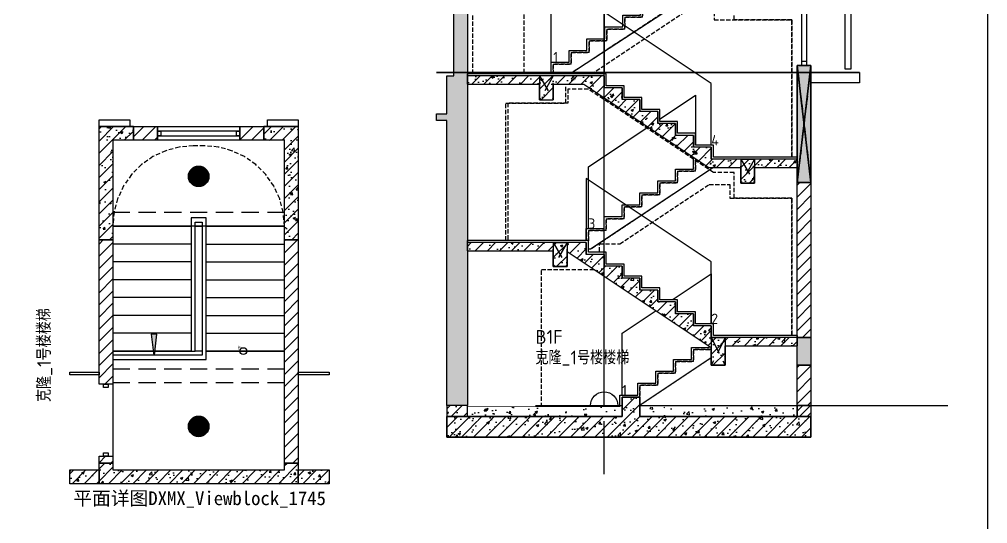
# Model space of a CAD drawing. Header units: millimetres. Extents: x -714894 to -19295, y 3400 to 234118.
# Drawn here: x -435740 to -421647, y 134374 to 141716 of the extents above; entities that cross this region are included whole.
import ezdxf

# ---------------------------------------------------------------- set-up
doc = ezdxf.new("R2010")
doc.units = ezdxf.units.MM
doc.header["$LTSCALE"] = 500
for name, pattern in [('DASH', [0.35, 0.25, -0.1]), ('DASHED', [0.75, 0.5, -0.25]), ('HIDDEN', [0.375, 0.25, -0.125])]:
    doc.linetypes.add(name, pattern=pattern)
doc.layers.get('DEFPOINTS').update_dxf_attribs({"color": 9})
for name, color, linetype in [('A_WALL_HACH', 251, 'Continuous'), ('AD-LEVL-HIGH', 61, 'Continuous'), ('AD-SIGN', 195, 'Continuous'), ('AE-ABOV', 154, 'HIDDEN'), ('AE-ELEV-4', 251, 'Continuous'), ('AE-ELEV-4-RAIL', 251, 'Continuous'), ('AE-FLOR', 151, 'Continuous'), ('AE-FNSH', 11, 'Continuous'), ('AE-HDWR', 8, 'Continuous'), ('AE-STAR', 51, 'Continuous'), ('AE-STRU-HACH', 40, 'Continuous'), ('AE-WALL', 255, 'Continuous'), ('AE-WALL-HACH', 15, 'Continuous'), ('AE-WIND', 11, 'Continuous'), ('AS-砼轮廓线', 255, 'Continuous'), ('C-SHET-SHET', 144, 'Continuous'), ('C-XREF-INT', 7, 'Continuous'), ('E-LITE-LITE', 3, 'Continuous'), ('S-DETL', 7, 'Continuous'), ('S_BEAM', 4, 'DASHED'), ('S_STAR', 243, 'Continuous'), ('S_WALL', 2, 'Continuous')]:
    doc.layers.add(name, color=color, linetype=linetype)
doc.layers.add('DEFPOINTS-1', color=251, linetype='Continuous', plot=False)
doc.layers.add('DEFPOINTS-2', color=7, linetype='DASH', plot=False)
doc.styles.add('TH-STYLE3', font='tssdeng.shx', dxfattribs={"width": 0.65, "bigfont": 'tssdchn.shx'})
doc.styles.add('黑体', font='')
doc.styles.get('黑体').set_extended_font_data('SimHei')
pattern_1 = [(45, (0, 0), (-88.38835, 88.38835), []), (50, (0, 0), (358.63, -31.376), [37.5, -412.5]), (355, (0, 0), (-69.3757, 376.096), [30, -330]), (100.4514, (29.9, -2.6), (289.2547, 344.72), [31.87, -350.571]), (46.1842, (0, 100), (533.6205, -82.7595), [56.25, -618.75]), (96.6356, (44.47, 93.1), (467.331, 487.059), [47.805, -525.856]), (351.1842, (0, 100), (467.331, 487.059), [45, -495]), (21, (50, 75), (298.4535, -201.3094), [37.5, -412.5]), (326, (50, 75), (121.6577, 362.575), [30, -330]), (71.4514, (74.87, 58.22), (420.1113, 161.2652), [31.87, -350.571]), (37.5, (0, 0), (6.0799, 166.4469), [0, -326, 0, -335, 0, -331.25]), (7.5, (0, 0), (131.5348, 197.2059), [0, -191, 0, -318.5, 0, -126.25]), (327.5, (-111.5, 0), (266.9112, -11.27744), [0, -125, 0, -390, 0, -517.5]), (317.5, (-161.5, 0), (291.593, 50.0525), [0, -162.5, 0, -259, 0, -367.5])]
pattern_2 = [(50, (-61176.72, -203285.1), (358.6301, -31.37607), [37.5, -412.5]), (355, (-61176.7, -203285.1), (-69.37567, 376.09607), [30, -330]), (100.4514, (-61146.83, -203287.7), (289.2547, 344.71977), [31.8701, -350.57106]), (46.1842, (-61176.7, -203185.1), (533.6205, -82.7595), [56.25, -618.75]), (96.6356, (-61132.25, -203192), (467.3314, 487.0589), [47.8051, -525.8565]), (351.1842, (-61176.7, -203185.1), (467.331, 487.0593), [45, -495]), (21, (-61126.72, -203210.1), (298.45353, -201.30945), [37.5, -412.5]), (326, (-61126.7, -203210.1), (121.65767, 362.575), [30, -330]), (71.4514, (-61101.84, -203226.87), (420.1113, 161.26525), [31.8701, -350.57106]), (37.5, (-61176.72, -203285.09), (6.07993, 166.44693), [0, -326, 0, -335, 0, -331.25]), (7.5, (-61176.72, -203285.1), (131.53477, 197.20586), [0, -191, 0, -318.5, 0, -126.25]), (327.5, (-61288.22, -203285.09), (266.91122, -11.27744), [0, -125, 0, -390, 0, -517.5]), (317.5, (-61338.22, -203285.1), (291.59308, 50.0525), [0, -162.5, 0, -259, 0, -367.5])]
pattern_3 = [(45.0573, (-0.09, 89.76), (-88.4767, 88.29995), [])]
pattern_4 = [(45.0573, (0, 0), (-88.4767, 88.2999), []), (50.0573, (0, 0), (358.6613, -31.0174), [37.5, -412.5]), (355.0573, (0, 0), (-69.752, 376.0265), [30, -330]), (100.5087, (29.9, -2.6), (288.91, 345.009), [31.87, -350.571]), (46.2415, (-0.1, 100), (533.703, -82.226), [56.25, -618.75]), (96.693, (44.4, 93.15), (466.844, 487.526), [47.805, -525.856]), (351.2415, (-0.1, 100), (466.844, 487.526), [45, -495]), (21.0573, (49.92, 75.05), (298.6547, -201.011), [37.5, -412.5]), (326.0573, (49.92, 75.05), (121.295, 362.6965), [30, -330]), (71.5087, (74.8, 58.3), (419.95, 161.685), [31.87, -350.571]), (37.5573, (0, 0), (5.9135, 166.4529), [0, -326, 0, -335, 0, -331.25]), (7.5573, (0, 0), (131.3375, 197.3373), [0, -191, 0, -318.5, 0, -126.25]), (327.5573, (-111.5, -0.11), (266.9224, -11.0105), [0, -125, 0, -390, 0, -517.5]), (317.5573, (-161.5, -0.16), (291.543, 50.344), [0, -162.5, 0, -259, 0, -367.5])]

# ---------------------------------------------------------------- blocks, each defined once
blk = doc.blocks.new('克隆_1号楼楼梯_200810200708654438')
at = {"layer": 'AD-SIGN'}
blk.add_hatch(color=195, dxfattribs=at).paths.add_polyline_path([(-14, -640), (-14, -560), (-364, -600)], flags=0)
at = {"layer": 'AD-SIGN', "color": 195, "linetype": 'Continuous', "ltscale": 0.5}
blk.add_lwpolyline([(-260, -1900, 0, 0, 0), (2140, -1900, 0, 0, 0), (2140, -600, 0, 0, 0), (-14, -600, 80, 0, 0), (-364, -600, 0, 0, 0)], format="xyseb", dxfattribs=at)
at = {"layer": 'AD-SIGN', "color": 195}
blk.add_lwpolyline([(-14, -640), (-14, -560), (-364, -600), (-14, -640)], close=True, dxfattribs=at)
at = {"layer": 'AE-ELEV-4', "color": 251, "linetype": 'HIDDEN', "ltscale": 0.5}
for points in [[(2730, -1170), (2712, -967), (2659, -770), (2573, -585), (2456, -418), (2312, -274), (2145, -157), (1960, -71), (1763, -18), (1560, 0)], [(2730, -1330), (2730, -1170)], [(1560, -2500), (1763, -2482), (1960, -2429), (2145, -2343), (2312, -2226), (2456, -2082), (2573, -1915), (2659, -1730), (2712, -1533), (2730, -1330)]]:
    blk.add_lwpolyline(points, dxfattribs=at)
at = {"layer": 'AE-STAR', "color": 51, "linetype": 'Continuous', "ltscale": 0.5}
for points in [[(-260, 0), (-260, -1200), (1560, -1200), (1560, 0), (-260, 0)], [(-260, -1200), (-260, 0)], [(0, -1200), (0, 0)], [(260, -1200), (260, 0)], [(520, -1200), (520, 0)], [(780, -1200), (780, 0)], [(1040, -1200), (1040, 0)], [(1300, -1200), (1300, 0)], [(1560, -1200), (1560, 0)], [(-260, -1300), (-260, -1200)], [(1560, -1300), (1560, -1200)], [(1560, -2500), (1560, -1300), (-260, -1300), (-260, -2500), (1560, -2500)], [(-260, -1300), (-260, -2500)], [(0, -1300), (0, -2500)], [(260, -1300), (260, -2500)], [(520, -1300), (520, -2500)], [(780, -1300), (780, -2500)], [(1040, -1300), (1040, -2500)], [(1300, -1300), (1300, -2500)]]:
    blk.add_lwpolyline(points, dxfattribs=at)
at = {"layer": 'DEFPOINTS-1', "color": 151, "linetype": 'Continuous', "ltscale": 0.5}
for points in [[(-260, -1300), (-260, -1200)], [(1560, -1300), (1560, -1200)]]:
    blk.add_lwpolyline(points, dxfattribs=at)
at = {"layer": 'DEFPOINTS-1'}
blk.add_circle((-260, -1900), 50, dxfattribs=at)
at = {"layer": 'DEFPOINTS-2', "color": 151, "linetype": 'Continuous', "ltscale": 0.5}
for points in [[(-260, -2500), (-260, 0), (-1990, 0), (-1990, -2500), (-260, -2500)], [(2810, -2500), (2810, 0), (1560, 0), (1560, -2500), (2810, -2500)]]:
    blk.add_lwpolyline(points, dxfattribs=at)
at = {"layer": 'S_BEAM', "color": 4, "linetype": 'DASHED'}
for points in [[(-720, -2500), (-720, 0)], [(-520, -2500), (-520, 0)], [(1760, -2500), (1760, 0)]]:
    blk.add_lwpolyline(points, dxfattribs=at)
at = {"layer": 'S_STAR', "color": 243, "linetype": 'Continuous', "ltscale": 0.5}
for points in [[(-260, -1200), (-260, 0)], [(1560, 0), (-260, 0)], [(-260, 0), (-260, -1200)], [(0, -1200), (0, 0)], [(260, -1200), (260, 0)], [(520, -1200), (520, 0)], [(780, -1200), (780, 0)], [(1040, -1200), (1040, 0)], [(1300, -1200), (1300, 0)], [(1560, -1200), (1560, 0)], [(1560, -1200), (1560, 0)], [(-260, -1300), (-260, -1200)], [(-260, -1200), (1560, -1200)], [(1560, -1300), (1560, -1200)], [(-260, -1300), (-260, -2500)], [(-260, -1300), (-260, -2500)], [(1560, -1300), (-260, -1300)], [(0, -1300), (0, -2500)], [(260, -1300), (260, -2500)], [(520, -1300), (520, -2500)], [(780, -1300), (780, -2500)], [(1040, -1300), (1040, -2500)], [(1300, -1300), (1300, -2500)], [(1560, -2500), (1560, -1300)], [(-260, -2500), (1560, -2500)]]:
    blk.add_lwpolyline(points, dxfattribs=at)
at = {"layer": 'DEFPOINTS-1', "transparency": 33554531, "style": 'TH-STYLE3'}
for s, height, p in [('克隆_1号楼楼梯', 200, (-1000, 900)), ('下', 50, (-240, -1880))]:
    blk.add_text(s, height=height, dxfattribs=at).set_placement(p)
blk.add_wipeout([(1560, -1140), (-260, -1140), (-260, -1200), (1560, -1200)]).dxf.layer = 'AE-HDWR'
blk.add_wipeout([(1620, -1300), (1560, -1300), (1560, -1360), (1680, -1360), (1680, -1140), (1560, -1140), (1560, -1200), (1620, -1200)]).dxf.layer = 'AE-HDWR'
at = {"layer": 'AE-HDWR', "color": 8, "linetype": 'Continuous', "ltscale": 0.5}
for points in [[(1680, -1140), (1560, -1140)], [(1560, -1200), (1620, -1200)], [(1680, -1360), (1680, -1140)]]:
    blk.add_lwpolyline(points, dxfattribs=at)
blk.add_wipeout([(1560, -1300), (-260, -1300), (-260, -1360), (1560, -1360)]).dxf.layer = 'AE-HDWR'
for points in [[(1620, -1200), (1620, -1300)], [(1620, -1300), (1560, -1300)], [(1560, -1360), (1680, -1360)]]:
    blk.add_lwpolyline(points, dxfattribs=at)
at = {"layer": 'S_BEAM', "color": 4, "linetype": 'DASHED'}
blk.add_lwpolyline([(1560, -2500), (1560, 0)], dxfattribs=at)
blk.add_wipeout([(-260, -1360), (-260, -1300), (-320, -1300), (-320, 0), (-380, 0), (-380, -1360)]).dxf.layer = 'AE-HDWR'
at = {"layer": 'AE-HDWR', "color": 8, "linetype": 'Continuous', "ltscale": 0.5}
for points in [[(-320, 0), (-380, 0)], [(-380, 0), (-380, -1360)], [(-320, -1300), (-320, 0)], [(1560, -1140), (-260, -1140)], [(-260, -1140), (-260, -1200)], [(-260, -1200), (1560, -1200)], [(-380, -1360), (-260, -1360)], [(-260, -1300), (-320, -1300)], [(1560, -1300), (-260, -1300)], [(-260, -1360), (1560, -1360)]]:
    blk.add_lwpolyline(points, dxfattribs=at)
blk = doc.blocks.new('DXMX_Viewblock_1745200810202327829580')
at = {"layer": 'AE-FNSH', "linetype": 'Continuous'}
for points in [[(18500, 13800), (18500, 13700), (18050, 13700), (18050, 13800)], [(20950, 13800), (20950, 13700), (20500, 13700), (20500, 13800)]]:
    blk.add_lwpolyline(points, close=True, dxfattribs=at)
at = {"layer": 'AE-HDWR', "linetype": 'Continuous'}
blk.add_lwpolyline([(20950, 10125), (21401, 10125), (21401, 10085), (20950, 10085)], close=True, dxfattribs=at)
at = {"layer": 'AE-WALL', "linetype": 'Continuous'}
blk.add_lwpolyline([(21401, 8700), (21401, 8500), (20950, 8500), (20950, 8700)], close=True, dxfattribs=at)
at = {"layer": 'AE-WIND', "linetype": 'Continuous'}
blk.add_lwpolyline([(20100, 13700), (20100, 13633), (18900, 13633), (18900, 13700)], close=True, dxfattribs=at)
at = {"layer": 'DEFPOINTS-2', "linetype": 'Continuous'}
for points in [[(18500, 13800), (18500, 13700), (18050, 13700), (18050, 13800)], [(20100, 13700), (20100, 13633), (18900, 13633), (18900, 13700)], [(20950, 13800), (20950, 13700), (20500, 13700), (20500, 13800)], [(20950, 10125), (21401, 10125), (21401, 10085), (20950, 10085)]]:
    blk.add_lwpolyline(points, close=True, dxfattribs=at)
at = {"layer": 'S-DETL', "linetype": 'Continuous'}
blk.add_lwpolyline([(21401, 8700), (21401, 8500), (20950, 8500), (20950, 8700)], close=True, dxfattribs=at)
at = {"layer": 'C-XREF-INT', "rotation": 90}
blk.add_blockref('克隆_1号楼楼梯_200810200708654438', (18250, 10690), dxfattribs=at)
at = {"layer": 'DEFPOINTS', "insert": (19514, 8150), "char_height": 200, "attachment_point": 8, "style": '黑体'}
blk.add_mtext('平面详图DXMX_Viewblock_1745', dxfattribs=at)
at = {"layer": 'AE-STRU-HACH'}
h = blk.add_hatch(dxfattribs=at)
h.set_pattern_fill('钢筋混凝土', color=40, scale=50, style=0)
h.set_pattern_definition(pattern_1)
h.paths.add_polyline_path([(18550, 13700), (18550, 13500), (18250, 13500), (18250, 12050), (18050, 12050), (18050, 13700)], flags=0)
h.paths.add_polyline_path([(20450, 13500), (20450, 13700), (20950, 13700), (20950, 12050), (20750, 12050), (20750, 13500)], flags=0)
h.paths.add_polyline_path([(18250, 8800), (18250, 8700), (20750, 8700), (20750, 8800), (20950, 8800), (20950, 8500), (18050, 8500), (18050, 8800)], flags=0)
h = blk.add_hatch(dxfattribs=at)
h.set_pattern_fill('钢筋混凝土', color=40, scale=50, style=0)
h.set_pattern_definition(pattern_1)
h.paths.add_polyline_path([(21401, 8700), (21401, 8500), (20950, 8500), (20950, 8700)], flags=0)
h.paths.add_polyline_path([(17626, 8700), (18050, 8700), (18050, 8500), (17626, 8500)], flags=0)
at = {"layer": 'AE-WALL-HACH'}
h = blk.add_hatch(dxfattribs=at)
h.set_pattern_fill('普通砖', color=15, scale=50, style=0)
h.set_pattern_definition([(45, (0, 89.76), (-88.3884, 88.3884), [])])
h.paths.add_polyline_path([(20750, 13700), (20950, 13700), (20950, 13700), (20750, 13700), (20750, 13700), (20450, 13700), (20450, 13500), (20100, 13500), (20100, 13700)], flags=0)
h.paths.add_polyline_path([(18050, 13700), (18050, 13700), (18900, 13700), (18900, 13500), (18550, 13500), (18550, 13700)], flags=0)
h.paths.add_polyline_path([(20950, 12050), (20950, 8800), (20750, 8800), (20750, 12050)], flags=0)
h.paths.add_polyline_path([(18250, 12050), (18250, 9950), (18050, 9950), (18050, 12050)], flags=0)
h.paths.add_polyline_path([(18250, 8900), (18250, 8800), (18050, 8800), (18050, 8900)], flags=0)
at = {"layer": 'AE-HDWR', "linetype": 'Continuous'}
blk.add_lwpolyline([(18050, 10125), (18050, 10085), (17626, 10085), (17626, 10125)], close=True, dxfattribs=at)
at = {"layer": 'AE-WALL', "linetype": 'Continuous'}
for points in [[(18050, 13700), (18050, 13700), (18900, 13700), (18900, 13500), (18550, 13500), (18550, 13700)], [(18550, 13700), (18550, 13500), (18250, 13500), (18250, 12050), (18050, 12050), (18050, 13700)], [(20750, 13700), (20950, 13700), (20950, 13700), (20750, 13700), (20750, 13700), (20450, 13700), (20450, 13500), (20100, 13500), (20100, 13700)], [(20450, 13500), (20450, 13700), (20950, 13700), (20950, 12050), (20750, 12050), (20750, 13500)], [(18250, 12050), (18250, 9950), (18050, 9950), (18050, 12050)], [(20950, 12050), (20950, 8800), (20750, 8800), (20750, 12050)], [(18250, 8900), (18250, 8800), (18050, 8800), (18050, 8900)], [(18250, 8800), (18250, 8700), (20750, 8700), (20750, 8800), (20950, 8800), (20950, 8500), (18050, 8500), (18050, 8800)], [(17626, 8700), (18050, 8700), (18050, 8500), (17626, 8500)]]:
    blk.add_lwpolyline(points, close=True, dxfattribs=at)
at = {"layer": 'AE-WIND', "linetype": 'Continuous'}
for points in [[(18950, 13633), (18950, 13567), (18900, 13567), (18900, 13633)], [(20100, 13567), (20100, 13500), (18900, 13500), (18900, 13567)], [(20100, 13633), (20100, 13567), (20050, 13567), (20050, 13633)]]:
    blk.add_lwpolyline(points, close=True, dxfattribs=at)
at = {"layer": 'DEFPOINTS-1', "linetype": 'Continuous'}
for points in [[(18183, 9950), (18183, 9900), (18117, 9900), (18117, 9950)], [(18183, 8950), (18183, 8900), (18117, 8900), (18117, 8950)]]:
    blk.add_lwpolyline(points, close=True, dxfattribs=at)
at = {"layer": 'DEFPOINTS-2', "linetype": 'Continuous'}
for points in [[(18950, 13633), (18950, 13567), (18900, 13567), (18900, 13633)], [(20100, 13567), (20100, 13500), (18900, 13500), (18900, 13567)], [(20100, 13633), (20100, 13567), (20050, 13567), (20050, 13633)], [(18050, 10125), (18050, 10085), (17626, 10085), (17626, 10125)], [(18183, 9950), (18183, 9900), (18117, 9900), (18117, 9950)], [(18183, 8950), (18183, 8900), (18117, 8900), (18117, 8950)]]:
    blk.add_lwpolyline(points, close=True, dxfattribs=at)
at = {"layer": 'S-DETL', "linetype": 'Continuous'}
blk.add_lwpolyline([(17626, 8700), (18050, 8700), (18050, 8500), (17626, 8500)], close=True, dxfattribs=at)
at = {"layer": 'S_WALL', "linetype": 'Continuous'}
for points in [[(18550, 13700), (18550, 13500), (18250, 13500), (18250, 12050), (18050, 12050), (18050, 13700)], [(20450, 13500), (20450, 13700), (20950, 13700), (20950, 12050), (20750, 12050), (20750, 13500)], [(18250, 8800), (18250, 8700), (20750, 8700), (20750, 8800), (20950, 8800), (20950, 8500), (18050, 8500), (18050, 8800)]]:
    blk.add_lwpolyline(points, close=True, dxfattribs=at)
blk = doc.blocks.new('1F_200805183931068780')
at = {"layer": 'AE-ABOV', "color": 11, "linetype": 'DASH', "ltscale": 0.5}
blk.add_lwpolyline([(2730, 3535), (1890, 3535), (1890, 3906), (1590, 3906), (-230, 5100), (-530, 5100), (-530, 4900), (-1430, 4900)], dxfattribs=at)
at = {"layer": 'AE-ABOV', "linetype": 'DASH', "ltscale": 0.5}
blk.add_lwpolyline([(-1910, 2000), (-1070, 2000), (-1070, 2371), (-770, 2371), (1310, 3735), (1610, 3735), (1610, 3535), (2510, 3535)], dxfattribs=at)
at = {"layer": 'AE-ELEV-4-RAIL', "linetype": 'Continuous', "ltscale": 0.5}
for points in [[(1560, 1706), (1560, 2606), (-260, 3800), (-260, 2900)], [(-771, 171), (-771, 1050), (1340, 2435), (1340, 1535)], [(0, 0), (0, 1050), (-771, 1050)]]:
    blk.add_lwpolyline(points, dxfattribs=at)
at = {"layer": 'AE-FLOR', "color": 154, "linetype": 'Continuous', "ltscale": 0.5}
for points in [[(-1990, -30), (-1990, 0), (-770, 0), (-770, 171), (-510, 171), (-510, 341), (-250, 341), (-250, 512), (10, 512), (10, 682), (270, 682), (270, 853), (530, 853), (530, 1024), (790, 1024), (790, 1194), (1050, 1194), (1050, 1365), (1310, 1365), (1310, 1535), (2810, 1535), (2810, 1505)], [(2810, 1505), (2810, 1385), (2190, 1385), (2190, 1105), (1990, 1105), (1990, 1395), (1633, 1395), (-707, -140), (-740, -140), (-740, -380), (-940, -380), (-940, -150), (-1990, -150), (-1990, -30)]]:
    blk.add_lwpolyline(points, dxfattribs=at)
at = {"layer": 'AE-FLOR', "linetype": 'DASH', "ltscale": 0.5}
blk.add_lwpolyline([(-1990, -30), (-1990, 0), (-770, 0), (-770, 171), (-510, 171), (-510, 341), (-250, 341), (-250, 512), (10, 512), (10, 682), (270, 682), (270, 853), (530, 853), (530, 1024), (790, 1024), (790, 1194), (1050, 1194), (1050, 1365), (1310, 1365), (1310, 1535), (2810, 1535), (2810, 1505), (1340, 1505), (1340, 1335), (1080, 1335), (1080, 1164), (820, 1164), (820, 994), (560, 994), (560, 823), (300, 823), (300, 652), (40, 652), (40, 482), (-220, 482), (-220, 311), (-480, 311), (-480, 141), (-740, 141), (-740, -30), (-1990, -30)], dxfattribs=at)
at = {"layer": 'AE-FLOR', "color": 154, "linetype": 'DASH', "ltscale": 0.5}
blk.add_lwpolyline([(2810, 1505), (2810, 1385), (2190, 1385), (2190, 1105), (1990, 1105), (1990, 1395), (1633, 1395), (-707, -140), (-740, -140), (-740, -380), (-940, -380), (-940, -150), (-1990, -150), (-1990, -30), (-740, -30), (-740, 141), (-480, 141), (-480, 311), (-220, 311), (-220, 482), (40, 482), (40, 652), (300, 652), (300, 823), (560, 823), (560, 994), (820, 994), (820, 1164), (1080, 1164), (1080, 1335), (1340, 1335), (1340, 1505), (2810, 1505)], dxfattribs=at)
at = {"layer": 'DEFPOINTS-2', "linetype": 'DASH', "ltscale": 0.5}
for points in [[(-1430, 4900), (-1430, 2900)], [(2510, 3535), (2510, 1535)], [(2730, 1535), (2730, 3535)], [(-1910, 0), (-1910, 2000)]]:
    blk.add_lwpolyline(points, dxfattribs=at)
at = {"layer": 'S_BEAM', "color": 4, "linetype": 'DASHED'}
blk.add_lwpolyline([(-740, -30), (-740, -380), (-940, -380), (-940, -30), (-740, -30), (-940, -380), (-940, -30), (-740, -380), (-740, -30), (-740, -380), (-940, -380), (-940, -30), (-740, -30), (-940, -380), (-940, -30), (-740, -380), (-740, -30), (-740, -380), (-740, -30), (-740, -380)], dxfattribs=at)
at = {"layer": 'DEFPOINTS-1', "transparency": 33554531, "style": 'TH-STYLE3'}
for s, height, p in [('2', 150, (1560, 1705)), ('1F', 200, (-1000, 900)), ('1', 150, (-740, 170))]:
    blk.add_text(s, height=height, dxfattribs=at).set_placement(p)
blk.add_wipeout([(2810, 1505), (2810, 1535), (1590, 1535), (1590, 1706), (1330, 1706), (1330, 1876), (1070, 1876), (1070, 2047), (810, 2047), (810, 2218), (550, 2218), (550, 2388), (290, 2388), (290, 2559), (30, 2559), (30, 2729), (-230, 2729), (-230, 2900), (-1990, 2900), (-1990, 2870), (-260, 2870), (-260, 2699), (0, 2699), (0, 2529), (260, 2529), (260, 2358), (520, 2358), (520, 2188), (780, 2188), (780, 2017), (1040, 2017), (1040, 1846), (1300, 1846), (1300, 1676), (1560, 1676), (1560, 1505)]).dxf.layer = 'AE-FNSH'
at = {"layer": 'AE-FNSH', "linetype": 'Continuous', "ltscale": 0.5}
blk.add_lwpolyline([(2810, 1505), (2810, 1535), (1590, 1535), (1590, 1706), (1330, 1706), (1330, 1876), (1070, 1876), (1070, 2047), (810, 2047), (810, 2218), (550, 2218), (550, 2388), (290, 2388), (290, 2559), (30, 2559), (30, 2729), (-230, 2729), (-230, 2900), (-1990, 2900), (-1990, 2870), (-260, 2870), (-260, 2699), (0, 2699), (0, 2529), (260, 2529), (260, 2358), (520, 2358), (520, 2188), (780, 2188), (780, 2017), (1040, 2017), (1040, 1846), (1300, 1846), (1300, 1676), (1560, 1676), (1560, 1505), (2810, 1505)], dxfattribs=at)
blk.add_wipeout([(-1990, 2870), (-1990, 2750), (-920, 2750), (-920, 2470), (-720, 2470), (-720, 2750), (-556, 2750), (1524, 1385), (1990, 1385), (1990, 1105), (2190, 1105), (2190, 1385), (2810, 1385), (2810, 1505), (1560, 1505), (1560, 1676), (1300, 1676), (1300, 1846), (1040, 1846), (1040, 2017), (780, 2017), (780, 2188), (520, 2188), (520, 2358), (260, 2358), (260, 2529), (0, 2529), (0, 2699), (-260, 2699), (-260, 2870)]).dxf.layer = 'AE-WALL'
at = {"layer": 'A_WALL_HACH'}
h = blk.add_hatch(dxfattribs=at)
h.set_pattern_fill('钢筋混凝土', color=30, scale=50, style=0)
h.set_pattern_definition(pattern_1)
h.paths.add_polyline_path([(-1990, 2870), (-1990, 2750), (-920, 2750), (-920, 2470), (-720, 2470), (-720, 2750), (-556, 2750), (1524, 1385), (1990, 1385), (1990, 1105), (2190, 1105), (2190, 1385), (2810, 1385), (2810, 1505), (1560, 1505), (1560, 1676), (1300, 1676), (1300, 1846), (1040, 1846), (1040, 2017), (780, 2017), (780, 2188), (520, 2188), (520, 2358), (260, 2358), (260, 2529), (0, 2529), (0, 2699), (-260, 2699), (-260, 2870)], flags=0)
at = {"layer": 'AE-WALL', "linetype": 'Continuous', "ltscale": 0.5}
blk.add_lwpolyline([(-1990, 2870), (-1990, 2750), (-920, 2750), (-920, 2470), (-720, 2470), (-720, 2750), (-556, 2750), (1524, 1385), (1990, 1385), (1990, 1105), (2190, 1105), (2190, 1385), (2810, 1385), (2810, 1505), (1560, 1505), (1560, 1676), (1300, 1676), (1300, 1846), (1040, 1846), (1040, 2017), (780, 2017), (780, 2188), (520, 2188), (520, 2358), (260, 2358), (260, 2529), (0, 2529), (0, 2699), (-260, 2699), (-260, 2870), (-1990, 2870)], close=True, dxfattribs=at)
at = {"layer": 'S_BEAM', "color": 4, "linetype": 'DASHED'}
for points in [[(-920, 2870), (-920, 2470), (-720, 2470), (-720, 2870), (-920, 2870), (-720, 2470), (-720, 2870), (-920, 2470), (-920, 2870), (-920, 2470)], [(2190, 1505), (2190, 1105), (1990, 1105), (1990, 1505), (2190, 1505), (1990, 1105), (1990, 1505), (2190, 1105), (2190, 1505), (2190, 1105), (1990, 1105), (1990, 1505), (2190, 1505), (1990, 1105), (1990, 1505), (2190, 1105), (2190, 1505), (2190, 1105), (2190, 1505), (2190, 1105)], [(1990, 1505), (1990, 1105), (2190, 1105), (2190, 1505), (1990, 1505), (2190, 1105), (2190, 1505), (1990, 1105), (1990, 1505), (1990, 1105), (2190, 1105), (2190, 1505), (1990, 1505), (2190, 1105), (2190, 1505), (1990, 1105), (1990, 1505), (1990, 1105), (1990, 1505), (1990, 1105)], [(1990, 1505), (1990, 1105), (2190, 1105), (2190, 1505), (1990, 1505), (2190, 1105), (2190, 1505), (1990, 1105), (1990, 1505), (1990, 1105), (2190, 1105), (2190, 1505), (1990, 1505), (2190, 1105), (2190, 1505), (1990, 1105), (1990, 1505), (1990, 1105), (1990, 1505), (1990, 1105)]]:
    blk.add_lwpolyline(points, dxfattribs=at)
blk = doc.blocks.new('B1F_200805183931158232')
at = {"layer": 'AE-ABOV', "color": 11, "linetype": 'DASH', "ltscale": 0.5}
for points in [[(2730, 5618), (1890, 5618), (1890, 5991), (1590, 5991), (30, 7030), (-270, 7030), (-270, 6830), (-1170, 6830)], [(2730, 3019), (1890, 3019), (1890, 3392), (1590, 3392), (-230, 4605), (-530, 4605), (-530, 4405), (-1400, 4405)]]:
    blk.add_lwpolyline(points, dxfattribs=at)
at = {"layer": 'AE-ABOV', "linetype": 'DASH', "ltscale": 0.5}
for points in [[(-1430, 4405), (-560, 4405), (-560, 4778), (-260, 4778), (1300, 5818), (1600, 5818), (1600, 5618), (2730, 5618)], [(-910, 1980), (-70, 1980), (-70, 2353), (230, 2353), (1530, 3219), (1830, 3219), (1830, 3019), (2730, 3019)]]:
    blk.add_lwpolyline(points, dxfattribs=at)
at = {"layer": 'AE-ELEV-4-RAIL', "linetype": 'Continuous', "ltscale": 0.5}
for points in [[(1560, 3791), (1560, 4691), (0, 5730), (0, 4830)], [(-230, 2578), (-230, 3478), (1330, 4518), (1330, 3618)], [(1560, 1192), (1560, 2092), (-260, 3305), (-260, 2405)], [(260, 153), (260, 1053), (1560, 1919), (1560, 1019)]]:
    blk.add_lwpolyline(points, dxfattribs=at)
at = {"layer": 'AE-FLOR', "color": 154, "linetype": 'Continuous', "ltscale": 0.5}
for points in [[(-1990, 2375), (-1990, 2405), (-260, 2405), (-260, 2578), (0, 2578), (0, 2751), (260, 2751), (260, 2925), (520, 2925), (520, 3098), (780, 3098), (780, 3271), (1040, 3271), (1040, 3444), (1300, 3444), (1300, 3618), (2810, 3618), (2810, 3588)], [(2810, 3588), (2810, 3467), (2190, 3467), (2190, 3238), (1990, 3238), (1990, 3488), (1620, 3488), (-200, 2275), (-540, 2275), (-540, 2025), (-740, 2025), (-740, 2255), (-1990, 2255), (-1990, 2375)], [(-1990, -50), (-1990, -20), (230, -20), (230, 153), (490, 153), (490, 326), (750, 326), (750, 500), (1010, 500), (1010, 673), (1270, 673), (1270, 846), (1530, 846), (1530, 1019), (2810, 1019), (2810, 989)], [(2810, 989), (2810, 869), (1760, 869), (1760, 589), (1560, 589), (1560, 696), (290, -150), (260, -150), (260, -150), (260, -150), (260, -150), (-1990, -150), (-1990, -50)]]:
    blk.add_lwpolyline(points, dxfattribs=at)
at = {"layer": 'AE-FLOR', "linetype": 'DASH', "ltscale": 0.5}
for points in [[(-1990, 2375), (-1990, 2405), (-260, 2405), (-260, 2578), (0, 2578), (0, 2751), (260, 2751), (260, 2925), (520, 2925), (520, 3098), (780, 3098), (780, 3271), (1040, 3271), (1040, 3444), (1300, 3444), (1300, 3618), (2810, 3618), (2810, 3588), (1330, 3588), (1330, 3414), (1070, 3414), (1070, 3241), (810, 3241), (810, 3068), (550, 3068), (550, 2895), (290, 2895), (290, 2721), (30, 2721), (30, 2548), (-230, 2548), (-230, 2375), (-1990, 2375)], [(-1990, -50), (-1990, -20), (230, -20), (230, 153), (490, 153), (490, 326), (750, 326), (750, 500), (1010, 500), (1010, 673), (1270, 673), (1270, 846), (1530, 846), (1530, 1019), (2810, 1019), (2810, 989), (1560, 989), (1560, 816), (1300, 816), (1300, 643), (1040, 643), (1040, 470), (780, 470), (780, 296), (520, 296), (520, 123), (260, 123), (260, -50), (-1990, -50)]]:
    blk.add_lwpolyline(points, dxfattribs=at)
at = {"layer": 'AE-FLOR', "color": 154, "linetype": 'DASH', "ltscale": 0.5}
for points in [[(2810, 3588), (2810, 3467), (2190, 3467), (2190, 3238), (1990, 3238), (1990, 3488), (1620, 3488), (-200, 2275), (-540, 2275), (-540, 2025), (-740, 2025), (-740, 2255), (-1990, 2255), (-1990, 2375), (-230, 2375), (-230, 2548), (30, 2548), (30, 2721), (290, 2721), (290, 2895), (550, 2895), (550, 3068), (810, 3068), (810, 3241), (1070, 3241), (1070, 3414), (1330, 3414), (1330, 3588), (2810, 3588)], [(2810, 989), (2810, 869), (1760, 869), (1760, 589), (1560, 589), (1560, 696), (290, -150), (260, -150), (260, -150), (260, -150), (260, -150), (-1990, -150), (-1990, -50), (260, -50), (260, 123), (520, 123), (520, 296), (780, 296), (780, 470), (1040, 470), (1040, 643), (1300, 643), (1300, 816), (1560, 816), (1560, 989), (2810, 989)]]:
    blk.add_lwpolyline(points, dxfattribs=at)
at = {"layer": 'DEFPOINTS-2', "linetype": 'DASH', "ltscale": 0.5}
for points in [[(-1170, 6830), (-1170, 4830)], [(2730, 5618), (2730, 3618)], [(2730, 3618), (2730, 5618)], [(-1430, 2405), (-1430, 4405)], [(-1400, 4405), (-1400, 2405)], [(2730, 3019), (2730, 1019)], [(2730, 1019), (2730, 3019)], [(-910, -20), (-910, 1980)]]:
    blk.add_lwpolyline(points, dxfattribs=at)
at = {"layer": 'S_BEAM', "color": 4, "linetype": 'DASHED'}
blk.add_lwpolyline([(260, -50), (260, -150), (260, -150), (260, -50), (260, -50), (260, -150), (260, -50), (260, -150), (260, -50), (260, -150), (260, -150), (260, -50), (260, -50), (260, -150), (260, -50), (260, -150), (260, -50), (260, -150), (260, -50), (260, -150), (260, -50), (260, -150), (260, -50), (260, -150), (260, -50), (260, -150), (260, -50), (260, -150)], dxfattribs=at)
at = {"layer": 'DEFPOINTS-1', "transparency": 33554531, "style": 'TH-STYLE3'}
for s, height, p in [('4', 150, (1560, 3788)), ('3', 150, (-230, 2575)), ('2', 150, (1560, 1189)), ('B1F', 200, (-1000, 900)), ('1', 150, (260, 150))]:
    blk.add_text(s, height=height, dxfattribs=at).set_placement(p)
for points in [[(2810, 3588), (2810, 3618), (1590, 3618), (1590, 3791), (1330, 3791), (1330, 3964), (1070, 3964), (1070, 4137), (810, 4137), (810, 4310), (550, 4310), (550, 4484), (290, 4484), (290, 4657), (30, 4657), (30, 4830), (-1990, 4830), (-1990, 4800), (0, 4800), (0, 4627), (260, 4627), (260, 4454), (520, 4454), (520, 4280), (780, 4280), (780, 4107), (1040, 4107), (1040, 3934), (1300, 3934), (1300, 3761), (1560, 3761), (1560, 3588)], [(2810, 989), (2810, 1019), (1590, 1019), (1590, 1192), (1330, 1192), (1330, 1366), (1070, 1366), (1070, 1539), (810, 1539), (810, 1712), (550, 1712), (550, 1885), (290, 1885), (290, 2059), (30, 2059), (30, 2232), (-230, 2232), (-230, 2405), (-1990, 2405), (-1990, 2375), (-260, 2375), (-260, 2202), (0, 2202), (0, 2029), (260, 2029), (260, 1855), (520, 1855), (520, 1682), (780, 1682), (780, 1509), (1040, 1509), (1040, 1336), (1300, 1336), (1300, 1162), (1560, 1162), (1560, 989)]]:
    blk.add_wipeout(points).dxf.layer = 'AE-FNSH'
at = {"layer": 'AE-FNSH', "linetype": 'Continuous', "ltscale": 0.5}
for points in [[(2810, 3588), (2810, 3618), (1590, 3618), (1590, 3791), (1330, 3791), (1330, 3964), (1070, 3964), (1070, 4137), (810, 4137), (810, 4310), (550, 4310), (550, 4484), (290, 4484), (290, 4657), (30, 4657), (30, 4830), (-1990, 4830), (-1990, 4800), (0, 4800), (0, 4627), (260, 4627), (260, 4454), (520, 4454), (520, 4280), (780, 4280), (780, 4107), (1040, 4107), (1040, 3934), (1300, 3934), (1300, 3761), (1560, 3761), (1560, 3588), (2810, 3588)], [(2810, 989), (2810, 1019), (1590, 1019), (1590, 1192), (1330, 1192), (1330, 1366), (1070, 1366), (1070, 1539), (810, 1539), (810, 1712), (550, 1712), (550, 1885), (290, 1885), (290, 2059), (30, 2059), (30, 2232), (-230, 2232), (-230, 2405), (-1990, 2405), (-1990, 2375), (-260, 2375), (-260, 2202), (0, 2202), (0, 2029), (260, 2029), (260, 1855), (520, 1855), (520, 1682), (780, 1682), (780, 1509), (1040, 1509), (1040, 1336), (1300, 1336), (1300, 1162), (1560, 1162), (1560, 989), (2810, 989)]]:
    blk.add_lwpolyline(points, dxfattribs=at)
for points in [[(-1990, 4800), (-1990, 4680), (-940, 4680), (-940, 4450), (-740, 4450), (-740, 4680), (-296, 4680), (1524, 3467), (1990, 3467), (1990, 3238), (2190, 3238), (2190, 3467), (2810, 3467), (2810, 3588), (1560, 3588), (1560, 3761), (1300, 3761), (1300, 3934), (1040, 3934), (1040, 4107), (780, 4107), (780, 4280), (520, 4280), (520, 4454), (260, 4454), (260, 4627), (0, 4627), (0, 4800)], [(-1990, 2375), (-1990, 2255), (-740, 2255), (-740, 2025), (-540, 2025), (-540, 2244), (1560, 845), (1560, 589), (1760, 589), (1760, 869), (2810, 869), (2810, 989), (1560, 989), (1560, 1162), (1300, 1162), (1300, 1336), (1040, 1336), (1040, 1509), (780, 1509), (780, 1682), (520, 1682), (520, 1855), (260, 1855), (260, 2029), (0, 2029), (0, 2202), (-260, 2202), (-260, 2375)]]:
    blk.add_wipeout(points).dxf.layer = 'AE-WALL'
at = {"layer": 'A_WALL_HACH'}
h = blk.add_hatch(dxfattribs=at)
h.set_pattern_fill('钢筋混凝土', color=30, scale=50, style=0)
h.set_pattern_definition(pattern_1)
h.paths.add_polyline_path([(-1990, 4800), (-1990, 4680), (-940, 4680), (-940, 4450), (-740, 4450), (-740, 4680), (-296, 4680), (1524, 3467), (1990, 3467), (1990, 3238), (2190, 3238), (2190, 3467), (2810, 3467), (2810, 3588), (1560, 3588), (1560, 3761), (1300, 3761), (1300, 3934), (1040, 3934), (1040, 4107), (780, 4107), (780, 4280), (520, 4280), (520, 4454), (260, 4454), (260, 4627), (0, 4627), (0, 4800)], flags=0)
h = blk.add_hatch(dxfattribs=at)
h.set_pattern_fill('钢筋混凝土', color=30, scale=50, style=0)
h.set_pattern_definition(pattern_1)
h.paths.add_polyline_path([(-1990, 2375), (-1990, 2255), (-740, 2255), (-740, 2025), (-540, 2025), (-540, 2244), (1560, 845), (1560, 589), (1760, 589), (1760, 869), (2810, 869), (2810, 989), (1560, 989), (1560, 1162), (1300, 1162), (1300, 1336), (1040, 1336), (1040, 1509), (780, 1509), (780, 1682), (520, 1682), (520, 1855), (260, 1855), (260, 2029), (0, 2029), (0, 2202), (-260, 2202), (-260, 2375)], flags=0)
at = {"layer": 'AE-WALL', "linetype": 'Continuous', "ltscale": 0.5}
for points in [[(-1990, 4800), (-1990, 4680), (-940, 4680), (-940, 4450), (-740, 4450), (-740, 4680), (-296, 4680), (1524, 3467), (1990, 3467), (1990, 3238), (2190, 3238), (2190, 3467), (2810, 3467), (2810, 3588), (1560, 3588), (1560, 3761), (1300, 3761), (1300, 3934), (1040, 3934), (1040, 4107), (780, 4107), (780, 4280), (520, 4280), (520, 4454), (260, 4454), (260, 4627), (0, 4627), (0, 4800), (-1990, 4800)], [(-1990, 2375), (-1990, 2255), (-740, 2255), (-740, 2025), (-540, 2025), (-540, 2244), (1560, 845), (1560, 589), (1760, 589), (1760, 869), (2810, 869), (2810, 989), (1560, 989), (1560, 1162), (1300, 1162), (1300, 1336), (1040, 1336), (1040, 1509), (780, 1509), (780, 1682), (520, 1682), (520, 1855), (260, 1855), (260, 2029), (0, 2029), (0, 2202), (-260, 2202), (-260, 2375), (-1990, 2375)]]:
    blk.add_lwpolyline(points, close=True, dxfattribs=at)
at = {"layer": 'S_BEAM', "color": 4, "linetype": 'DASHED'}
for points in [[(-940, 4800), (-940, 4450), (-740, 4450), (-740, 4800), (-940, 4800), (-740, 4450), (-740, 4800), (-940, 4450), (-940, 4800), (-940, 4450)], [(2190, 3588), (2190, 3238), (1990, 3238), (1990, 3588), (2190, 3588), (1990, 3238), (1990, 3588), (2190, 3238), (2190, 3588), (2190, 3238), (1990, 3238), (1990, 3588), (2190, 3588), (1990, 3238), (1990, 3588), (2190, 3238), (2190, 3588), (2190, 3238), (2190, 3588), (2190, 3238)], [(1990, 3588), (1990, 3238), (2190, 3238), (2190, 3588), (1990, 3588), (2190, 3238), (2190, 3588), (1990, 3238), (1990, 3588), (1990, 3238), (2190, 3238), (2190, 3588), (1990, 3588), (2190, 3238), (2190, 3588), (1990, 3238), (1990, 3588), (1990, 3238), (1990, 3588), (1990, 3238)], [(1990, 3588), (1990, 3238), (2190, 3238), (2190, 3588), (1990, 3588), (2190, 3238), (2190, 3588), (1990, 3238), (1990, 3588), (1990, 3238), (2190, 3238), (2190, 3588), (1990, 3588), (2190, 3238), (2190, 3588), (1990, 3238), (1990, 3588), (1990, 3238), (1990, 3588), (1990, 3238)], [(-740, 2375), (-740, 2025), (-540, 2025), (-540, 2375), (-740, 2375), (-540, 2025), (-540, 2375), (-740, 2025), (-740, 2375), (-740, 2025)], [(-540, 2375), (-540, 2025), (-740, 2025), (-740, 2375), (-540, 2375), (-740, 2025), (-740, 2375), (-540, 2025), (-540, 2375), (-540, 2025)], [(1760, 989), (1760, 589), (1560, 589), (1560, 989), (1760, 989), (1560, 589), (1560, 989), (1760, 589), (1760, 989), (1760, 589), (1560, 589), (1560, 989), (1760, 989), (1560, 589), (1560, 989), (1760, 589), (1760, 989), (1760, 589), (1760, 989), (1760, 589)], [(1560, 989), (1560, 589), (1760, 589), (1760, 989), (1560, 989), (1760, 589), (1760, 989), (1560, 589), (1560, 989), (1560, 589), (1760, 589), (1760, 989), (1560, 989), (1760, 589), (1760, 989), (1560, 589), (1560, 989), (1560, 589), (1560, 989), (1560, 589)], [(1560, 989), (1560, 589), (1760, 589), (1760, 989), (1560, 989), (1760, 589), (1760, 989), (1560, 589), (1560, 989), (1560, 589), (1760, 589), (1760, 989), (1560, 989), (1760, 589), (1760, 989), (1560, 589), (1560, 989), (1560, 589), (1560, 989), (1560, 589)]]:
    blk.add_lwpolyline(points, dxfattribs=at)
blk = doc.blocks.new('克隆_1号楼楼梯_200805183930801002')
at = {"layer": 'C-XREF-INT'}
blk.add_blockref('1F_200805183931068780', (0, 4830), dxfattribs=at)
blk.add_blockref('B1F_200805183931158232', (0, 0), dxfattribs=at)
at = {"layer": 'DEFPOINTS', "color": 1}
for p, q in [((0, -1000), (0, 5000)), ((-1000, 0), (5000, 0))]:
    blk.add_line(p, q, dxfattribs=at)
blk.add_circle((0, 0), 200, dxfattribs=at)
at = {"layer": 'DEFPOINTS-1', "transparency": 33554531, "style": 'TH-STYLE3'}
blk.add_text('克隆_1号楼楼梯', height=200, dxfattribs=at).set_placement((-1000, 600))
blk = doc.blocks.new('asjnc')
at = {"layer": 'AE-WALL-HACH'}
h = blk.add_hatch(dxfattribs=at)
h.set_pattern_fill('ANSI31', color=256, scale=50)
h.set_pattern_definition([(45, (-47798.26, -156283.81), (-56.1266, 56.1266), [])])
h.paths.add_polyline_path([(4800, 20), (5000, 20), (5000, -140), (4800, -140)])
at = {"layer": 'AE-ELEV-4'}
blk.add_lwpolyline([(4800, -140), (5000, -140)], dxfattribs=at)
at = {"layer": 'AE-WALL'}
blk.add_lwpolyline([(5000, 20), (5000, -140), (4800, -140), (4800, 20)], dxfattribs=at)
blk.add_wipeout([(2250, 143), (2510, 143), (2510, -202), (0, -202), (0, 0), (2250, 0)]).dxf.layer = 'DEFPOINTS'
at = {"layer": 'AE-FNSH'}
h = blk.add_hatch(dxfattribs=at)
h.set_pattern_fill('混凝土', color=30, scale=50)
h.set_pattern_definition(pattern_2)
h.paths.add_polyline_path([(0, 0), (2250, 0), (2250, -140), (0, -140)])
h = blk.add_hatch(dxfattribs=at)
h.set_pattern_fill('混凝土', color=30, scale=50)
h.set_pattern_definition(pattern_2)
h.paths.add_polyline_path([(2510, -140), (4800, -140), (4800, 0), (2510, -1)])
at = {"layer": 'AS-砼轮廓线'}
h = blk.add_hatch(dxfattribs=at)
h.set_pattern_fill('钢筋混凝土', color=30, scale=50)
h.set_pattern_definition([(45, (-47798.26, -156023.81), (-88.38835, 88.38835), []), (50, (-47798.26, -156023.8), (358.6301, -31.37607), [37.5, -412.5]), (355, (-47798.26, -156023.8), (-69.3757, 376.0961), [30, -330]), (100.4514, (-47768.38, -156026.42), (289.2547, 344.7198), [31.8701, -350.57106]), (46.1842, (-47798.26, -155923.8), (533.6205, -82.7595), [56.25, -618.75]), (96.6356, (-47753.8, -155930.7), (467.3314, 487.059), [47.8051, -525.8565]), (351.1842, (-47798.26, -155923.8), (467.331, 487.0593), [45, -495]), (21, (-47748.26, -155948.8), (298.4535, -201.30945), [37.5, -412.5]), (326, (-47748.26, -155948.8), (121.6577, 362.575), [30, -330]), (71.4514, (-47723.4, -155965.6), (420.1113, 161.26525), [31.8701, -350.57106]), (37.5, (-47798.26, -156023.81), (6.07993, 166.44693), [0, -326, 0, -335, 0, -331.25]), (7.5, (-47798.26, -156023.81), (131.53477, 197.20586), [0, -191, 0, -318.5, 0, -126.25]), (327.5, (-47909.76, -156023.81), (266.91122, -11.27744), [0, -125, 0, -390, 0, -517.5]), (317.5, (-47959.76, -156023.8), (291.5931, 50.0525), [0, -162.5, 0, -259, 0, -367.5])])
h.paths.add_polyline_path([(5000, -140), (2510, -140), (2510, 143), (2250, 143), (2250, -140), (-300, -140), (-300, -440), (5000, -440)])
h = blk.add_hatch(dxfattribs=at)
h.set_pattern_fill('钢筋混凝土', color=30, scale=50)
h.set_pattern_definition([(45, (-47798.26, -156283.81), (-88.38835, 88.38835), []), (50, (-47798.26, -156283.8), (358.6301, -31.37607), [37.5, -412.5]), (355, (-47798.26, -156283.8), (-69.3757, 376.0961), [30, -330]), (100.4514, (-47768.38, -156286.42), (289.2547, 344.7198), [31.8701, -350.57106]), (46.1842, (-47798.26, -156183.8), (533.6205, -82.7595), [56.25, -618.75]), (96.6356, (-47753.8, -156190.7), (467.3314, 487.059), [47.8051, -525.8565]), (351.1842, (-47798.26, -156183.8), (467.331, 487.0593), [45, -495]), (21, (-47748.26, -156208.8), (298.4535, -201.30945), [37.5, -412.5]), (326, (-47748.26, -156208.8), (121.6577, 362.575), [30, -330]), (71.4514, (-47723.4, -156225.6), (420.1113, 161.26525), [31.8701, -350.57106]), (37.5, (-47798.26, -156283.81), (6.07993, 166.44693), [0, -326, 0, -335, 0, -331.25]), (7.5, (-47798.26, -156283.81), (131.53477, 197.20586), [0, -191, 0, -318.5, 0, -126.25]), (327.5, (-47909.76, -156283.81), (266.91122, -11.27744), [0, -125, 0, -390, 0, -517.5]), (317.5, (-47959.76, -156283.8), (291.5931, 50.0525), [0, -162.5, 0, -259, 0, -367.5])])
h.paths.add_polyline_path([(-300, 20), (0, 20), (0, -140), (-300, -140)])
at = {"layer": 'AE-ELEV-4'}
for points in [[(2250, -140), (0, -140), (0, 20)], [(4800, 20), (4800, -140), (2510, -140)], [(0, -140), (-300, -140)]]:
    blk.add_lwpolyline(points, dxfattribs=at)
at = {"layer": 'AS-砼轮廓线'}
blk.add_lwpolyline([(5000, -140), (5000, -140), (2510, -140), (2510, 143), (2250, 143), (2250, -140), (-300, -140), (-300, -440), (5000, -440), (5000, -140)], close=True, dxfattribs=at)
blk.add_lwpolyline([(-300, 20), (-300, -140), (0, -140), (0, 20)], dxfattribs=at)
at = {"layer": 'DEFPOINTS'}
blk.add_lwpolyline([(5000, -140), (5000, -140), (5000, -140), (5000, -140), (5000, -440), (-300, -440), (-300, -140), (-200, -140), (-200, -140), (2250, -140), (2250, 143), (2510, 143), (2510, -140), (5000, -140), (5000, -140), (5000, -140)], dxfattribs=at)
blk = doc.blocks.new('DXMX_View_SectionJoint_DEFAULT_200916171107478125')
at = {"layer": 'AE-STRU-HACH'}
h = blk.add_hatch(dxfattribs=at)
h.set_pattern_fill('钢筋混凝土', color=40, scale=50, angle=0.05729578, style=0)
h.set_pattern_definition(pattern_4)
h.paths.add_polyline_path([(8249.455, 4250), (8400, 4250), (8400, 4800), (8500, 4800), (8500, 16450), (8700, 16450), (8700, 0), (8400, 0), (8400, 4150), (8249.455, 4150)], flags=0)
h.paths.add_polyline_path([(13700, 16000), (13700, 15800), (13500, 15800), (13500, 16000)], flags=0)
h.paths.add_polyline_path([(13700, 15100), (13700, 14550), (13500, 14550), (13500, 15100)], flags=0)
h.paths.add_polyline_path([(13900, 14150), (13900, 14050), (13800, 14050), (13800, 13050), (13500, 13050), (13500, 14150)], flags=0)
h.paths.add_polyline_path([(13700, 12200), (13700, 11600), (13500, 11600), (13500, 12200)], flags=0)
h.paths.add_polyline_path([(13700, 10200), (13700, 10000), (13500, 10000), (13500, 10200)], flags=0)
h.paths.add_polyline_path([(13700, 9300), (13700, 8750), (13500, 8750), (13500, 9300)], flags=0)
h.paths.add_polyline_path([(13700, 7350), (13700, 7150), (13500, 7150), (13500, 7350)], flags=0)
h.paths.add_polyline_path([(13700, 6650), (13700, 6150), (13500, 6150), (13500, 6650)], flags=0)
h.paths.add_polyline_path([(13700, 4950), (13700, 3250), (13500, 3250), (13500, 4950)], flags=0)
h.paths.add_polyline_path([(13500, 989.2857), (13700, 989.2857), (13700, 589.2857), (13500, 589.2867)], flags=0)
h = blk.add_hatch(dxfattribs=at)
h.set_pattern_fill('钢筋混凝土', color=40, scale=50, angle=0.05729578, style=0)
h.set_pattern_definition(pattern_4)
h.paths.add_polyline_path([(8249.455, 4250), (8400, 4250), (8400, 4800), (8500, 4800), (8500, 16450), (8700, 16450), (8700, 0), (8400, 0), (8400, 4150), (8249.455, 4150)], flags=0)
h.paths.add_polyline_path([(13700, 16000), (13700, 15800), (13500, 15800), (13500, 16000)], flags=0)
h.paths.add_polyline_path([(13700, 15100), (13700, 14550), (13500, 14550), (13500, 15100)], flags=0)
h.paths.add_polyline_path([(13900, 14150), (13900, 14050), (13800, 14050), (13800, 13050), (13500, 13050), (13500, 14150)], flags=0)
h.paths.add_polyline_path([(13700, 12200), (13700, 11600), (13500, 11600), (13500, 12200)], flags=0)
h.paths.add_polyline_path([(13700, 10200), (13700, 10000), (13500, 10000), (13500, 10200)], flags=0)
h.paths.add_polyline_path([(13700, 9300), (13700, 8750), (13500, 8750), (13500, 9300)], flags=0)
h.paths.add_polyline_path([(13700, 7350), (13700, 7150), (13500, 7150), (13500, 7350)], flags=0)
h.paths.add_polyline_path([(13700, 6650), (13700, 6150), (13500, 6150), (13500, 6650)], flags=0)
h.paths.add_polyline_path([(13700, 4950), (13700, 3250), (13500, 3250), (13500, 4950)], flags=0)
h.paths.add_polyline_path([(13500, 989.2857), (13700, 989.2857), (13700, 589.2857), (13500, 589.2867)], flags=0)
at = {"layer": 'AE-WALL-HACH'}
h = blk.add_hatch(dxfattribs=at)
h.set_pattern_fill('普通砖', color=15, scale=50, angle=0.05729578, style=0)
h.set_pattern_definition(pattern_3)
h.paths.add_polyline_path([(13700, 15800), (13700, 15100), (13500, 15100), (13500, 15800)], flags=0)
h.paths.add_polyline_path([(13700, 14550), (13700, 14150), (13500, 14150), (13500, 14550)], flags=0)
h.paths.add_polyline_path([(13700, 13050), (13700, 12200), (13500, 12200), (13500, 13050)], flags=0)
h.paths.add_polyline_path([(13700, 10000), (13700, 9300), (13500, 9300), (13500, 10000)], flags=0)
h.paths.add_polyline_path([(13700, 7150), (13700, 6650), (13500, 6650), (13500, 7150)], flags=0)
h.paths.add_polyline_path([(13700, 3250), (13700, 989.2857), (13500, 989.2857), (13500, 3250)], flags=0)
h.paths.add_polyline_path([(13700, 589.2857), (13700, 0), (13500, 0), (13500, 589.2857)], flags=0)
h = blk.add_hatch(dxfattribs=at)
h.set_pattern_fill('普通砖', color=15, scale=50, angle=0.05729578, style=0)
h.set_pattern_definition(pattern_3)
h.paths.add_polyline_path([(13700, 15800), (13700, 15100), (13500, 15100), (13500, 15800)], flags=0)
h.paths.add_polyline_path([(13700, 14550), (13700, 14150), (13500, 14150), (13500, 14550)], flags=0)
h.paths.add_polyline_path([(13700, 13050), (13700, 12200), (13500, 12200), (13500, 13050)], flags=0)
h.paths.add_polyline_path([(13700, 10000), (13700, 9300), (13500, 9300), (13500, 10000)], flags=0)
h.paths.add_polyline_path([(13700, 7150), (13700, 6650), (13500, 6650), (13500, 7150)], flags=0)
h.paths.add_polyline_path([(13700, 3250), (13700, 989.2857), (13500, 989.2857), (13500, 3250)], flags=0)
h.paths.add_polyline_path([(13700, 589.2857), (13700, 0), (13500, 0), (13500, 589.2857)], flags=0)
at = {"layer": 'AD-LEVL-HIGH', "color": 1, "ltscale": 0.3}
blk.add_lwpolyline([(8249.455, 4850), (14406, 4850), (8249.455, 4850), (14406, 4850)], dxfattribs=at)
blk.add_lwpolyline([(8249.455, 4850), (14406, 4850), (8249.455, 4850), (14406, 4850)], dxfattribs=at)
at = {"layer": 'AE-FLOR', "ltscale": 0.3}
blk.add_lwpolyline([(14280, 9150), (14280, 4900), (14200, 4900), (14200, 9150), (14280, 9150)], dxfattribs=at)
blk.add_lwpolyline([(14280, 9150), (14280, 4900), (14200, 4900), (14200, 9150), (14280, 9150)], dxfattribs=at)
at = {"layer": 'AE-FNSH', "ltscale": 0.3}
blk.add_lwpolyline([(14406, 4849.985), (14406, 4699.985), (13700, 4699.985), (13700, 4849.985), (14406, 4849.985)], dxfattribs=at)
at = {"layer": 'AE-STRU-HACH', "color": 7, "ltscale": 0.3}
for points in [[(8249.455, 4250), (8400, 4250), (8400, 4800), (8500, 4800), (8500, 16450), (8700, 16450), (8700, 0), (8400, 0), (8400, 4150), (8249.455, 4150), (8249.455, 4250)], [(8249.455, 4250), (8400, 4250), (8400, 4800), (8500, 4800), (8500, 16450), (8700, 16450), (8700, 0), (8400, 0), (8400, 4150), (8249.455, 4150), (8249.455, 4250)], [(13700, 4950), (13700, 3250), (13500, 3250), (13500, 4950), (13700, 4950)], [(13700, 4950), (13700, 3250), (13500, 3250), (13500, 4950), (13700, 4950)], [(13500, 989.2857), (13700, 989.2857), (13700, 589.2857), (13500, 589.2867), (13500, 989.2857)], [(13500, 989.2857), (13700, 989.2857), (13700, 589.2857), (13500, 589.2867), (13500, 989.2857)]]:
    blk.add_lwpolyline(points, close=True, dxfattribs=at)
at = {"layer": 'AE-WALL', "ltscale": 0.3}
for points in [[(8249.455, 4250), (8400, 4250), (8400, 4800), (8500, 4800), (8500, 16450), (8700, 16450), (8700, 0), (8400, 0), (8400, 4150), (8249.455, 4150), (8249.455, 4250)], [(13700, 4950), (13700, 3250), (13500, 3250), (13500, 4950), (13700, 4950)], [(13700, 3250), (13700, 989.2857), (13500, 989.2857), (13500, 3250), (13700, 3250)], [(13500, 989.2857), (13700, 989.2857), (13700, 589.2857), (13500, 589.2867), (13500, 989.2857)], [(13700, 589.2857), (13700, 0), (13500, 0), (13500, 589.2857), (13700, 589.2857)]]:
    blk.add_lwpolyline(points, dxfattribs=at)
at = {"layer": 'AE-WALL-HACH', "color": 7, "ltscale": 0.3}
for points in [[(13700, 3250), (13700, 989.2857), (13500, 989.2857), (13500, 3250), (13700, 3250)], [(13700, 3250), (13700, 989.2857), (13500, 989.2857), (13500, 3250), (13700, 3250)], [(13700, 589.2857), (13700, 0), (13500, 0), (13500, 589.2857), (13700, 589.2857)], [(13700, 589.2857), (13700, 0), (13500, 0), (13500, 589.2857), (13700, 589.2857)]]:
    blk.add_lwpolyline(points, close=True, dxfattribs=at)
at = {"layer": 'AE-WIND', "ltscale": 0.3}
for points in [[(13635, 6150), (13635, 4950), (13565, 4950), (13565, 6150), (13635, 6150)], [(13635, 5015.96), (13635, 4950), (13565, 4950), (13565, 5015.96), (13635, 5015.96)], [(13635, 5015.96), (13635, 4950), (13565, 4950), (13565, 5015.96), (13635, 5015.96)]]:
    blk.add_lwpolyline(points, dxfattribs=at)
at = {"layer": 'DEFPOINTS-1', "ltscale": 0.3}
for points in [[(13500, 4950), (13700, 4950), (13500, 4950), (13700, 4950)], [(13500, 3250), (13500, 4950), (13500, 3250), (13500, 4950)], [(13700, 3250), (13500, 4950), (13700, 3250), (13500, 4950)], [(13700, 3250), (13500, 4950), (13700, 3250), (13500, 4950)], [(13500, 3250), (13700, 4950), (13500, 3250), (13700, 4950)], [(13500, 3250), (13700, 4950), (13500, 3250), (13700, 4950)], [(13700, 3250), (13700, 4950), (13700, 3250), (13700, 4950)], [(13500, 3250), (13700, 3250), (13500, 3250), (13700, 3250)]]:
    blk.add_lwpolyline(points, dxfattribs=at)
at = {"layer": 'DEFPOINTS-2', "ltscale": 0.3}
for points in [[(13635, 6150), (13635, 4950), (13565, 4950), (13565, 6150), (13635, 6150)], [(13635, 5015.96), (13635, 4950), (13565, 4950), (13565, 5015.96), (13635, 5015.96)], [(13635, 5015.96), (13635, 4950), (13565, 4950), (13565, 5015.96), (13635, 5015.96)], [(14406, 4849.985), (14406, 4699.985), (13700, 4699.985), (13700, 4849.985), (14406, 4849.985)]]:
    blk.add_lwpolyline(points, dxfattribs=at)
at = {"layer": 'S_BEAM', "ltscale": 0.3}
for points in [[(13500, 4950), (13700, 4950), (13500, 4950), (13700, 4950)], [(13500, 3250), (13500, 4950), (13500, 3250), (13500, 4950)], [(13700, 3250), (13500, 4950), (13700, 3250), (13500, 4950)], [(13700, 3250), (13500, 4950), (13700, 3250), (13500, 4950)], [(13500, 3250), (13700, 4950), (13500, 3250), (13700, 4950)], [(13500, 3250), (13700, 4950), (13500, 3250), (13700, 4950)], [(13700, 3250), (13700, 4950), (13700, 3250), (13700, 4950)], [(13500, 3250), (13700, 3250), (13500, 3250), (13700, 3250)]]:
    blk.add_lwpolyline(points, dxfattribs=at)
blk = doc.blocks.new('E-BL302')
at = {"const_width": 1.5}
blk.add_lwpolyline([(-0.75, 0, 1), (0.75, 0, 1)], format="xyb", close=True, dxfattribs=at)
blk.add_circle((0, 0), 1.5)

msp = doc.modelspace()

# ---------------------------------------------------------------- block references
at = {"layer": 'C-XREF-INT'}
for name, p in [('克隆_1号楼楼梯_200805183930801002', (-427228.81, 136093.05)), ('DXMX_Viewblock_1745200810202327829580', (-452630.18, 126455.44))]:
    msp.add_blockref(name, p, dxfattribs=at)

# ---------------------------------------------------------------- next in the draw order: block references
msp.add_blockref('asjnc', (-429218.81, 136073.05), dxfattribs=at)
at = {"layer": 'E-LITE-LITE', "xscale": 100, "yscale": 100, "zscale": 100}
for p in [(-433130.18, 139430.44), (-433130.18, 135790.44)]:
    msp.add_blockref('E-BL302', p, dxfattribs=at)

# ---------------------------------------------------------------- next in the draw order: linework, layer by layer
at = {"layer": 'C-SHET-SHET'}
msp.add_lwpolyline([(-441647.48, 164747.79), (-421647.48, 164747.79), (-421647.48, 125947.79), (-441647.48, 125947.79)], close=True, dxfattribs=at)

# ---------------------------------------------------------------- next in the draw order: block references
at = {"layer": 'C-XREF-INT'}
msp.add_blockref('DXMX_View_SectionJoint_DEFAULT_200916171107478125', (-437918.81, 136093.05), dxfattribs=at)

doc.saveas('drawing.dxf')
